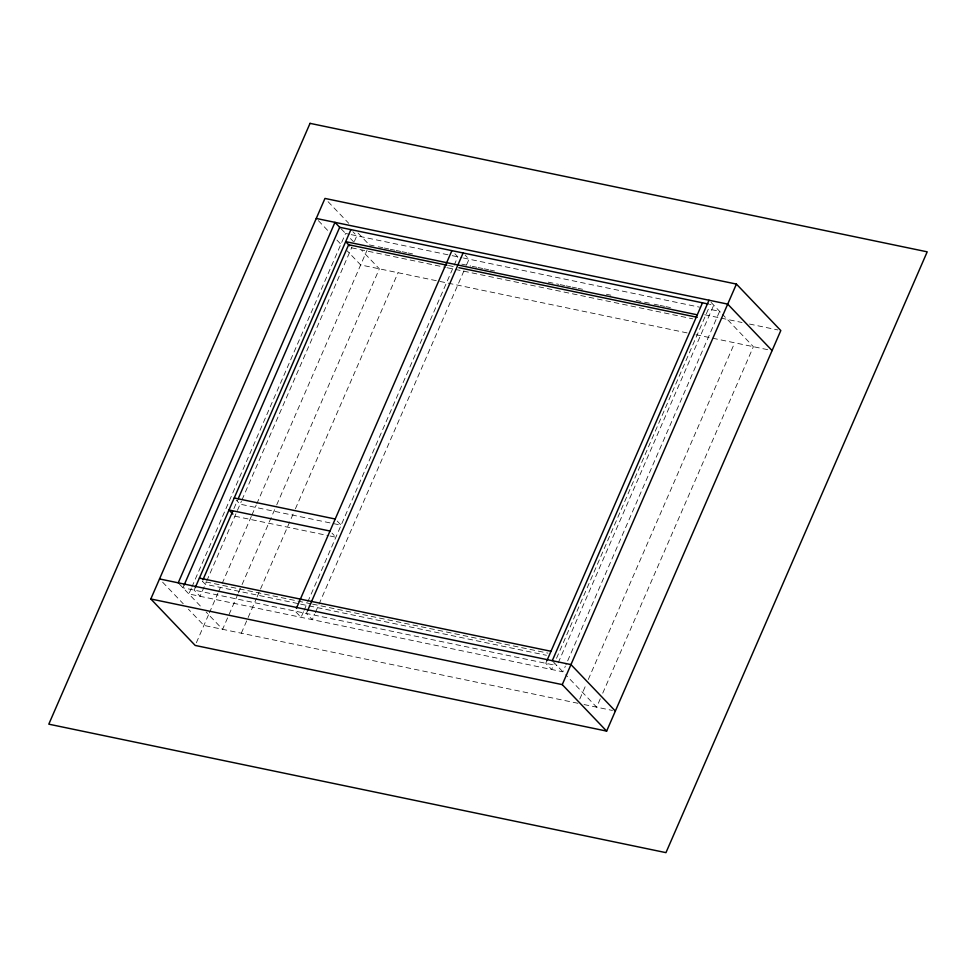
<?xml version="1.0" encoding="UTF-8"?>
<svg xmlns="http://www.w3.org/2000/svg" width="976" height="976" viewBox="0 0 976 976"><rect width="100%" height="100%" fill="white"/><g stroke="black" fill="none" stroke-linecap="round" stroke-linejoin="round"><path stroke-width="0.73" stroke-dasharray="4.88 3.66" d="M184.159 584.978L182.939 587.772L556.979 665.632M191.284 588.369L188.856 593.957L562.896 671.83L565.324 666.23M191.894 586.979L345.589 233.471L349.798 234.35M195.322 587.442L194.163 590.102L200.068 596.299L206.143 582.318M233.911 508.594L237.546 500.212M206.753 580.927L241.389 501.286M241.987 499.883L351.958 246.989M354.386 241.401L356.813 235.814L352.873 231.69M196.359 642.769L208.766 614.233M209.376 612.843L217.88 593.274M218.49 591.883L221.528 584.892M222.138 583.502L251.296 516.438M251.906 515.035L256.151 505.251M256.761 503.86L367.037 250.246M237.802 594.384L222.613 629.313L206.095 612.013M238.4 592.981L241.438 585.99M242.048 584.6L276.074 506.349M276.684 504.958L379.347 268.827L361.803 250.454M241.316 633.204L256.505 598.276M257.103 596.873L294.776 510.241M295.386 508.85L398.049 272.719M303.487 611.732L301.059 617.32L295.155 611.135M304.097 610.329L307.135 603.351M307.745 601.948L453.547 266.619M454.157 265.216L457.805 256.834L454.853 253.748M307.586 610.671L306.379 613.465L312.283 619.65L314.711 614.063M315.321 612.672L318.359 605.681M318.969 604.29L464.161 270.352M466.601 264.764L469.029 259.177L465.088 255.053M546.926 660.63L545.755 663.302L551.672 669.487L554.1 663.9M556.527 658.312L708.405 309.002L719.629 311.344L565.934 664.839M558.199 662.838L713.724 305.159L709.515 304.28M579.768 699.084L585.844 685.115M588.272 679.528L734.684 342.796M600.289 698.792L596.653 707.173L565.677 674.745M602.729 693.204L753.387 346.687L722.423 314.272M351.201 234.643L450.668 255.346M452.169 255.663L462.014 257.713M463.417 258.006L699.475 307.147M369.355 244.903L376.809 246.452M378.298 246.769L382.775 247.697M384.263 248.014L388.741 248.941M390.229 249.246L394.694 250.185M396.195 250.49L400.66 251.418M402.149 251.735L406.626 252.662M408.114 252.979L412.592 253.906M461.782 264.142L470.725 266.009M472.213 266.314L476.691 267.253M478.179 267.558L482.656 268.498M484.145 268.803L488.622 269.73M490.111 270.047L494.576 270.974M548.244 282.149L558.687 284.321M560.175 284.626L564.64 285.565M566.129 285.87L570.606 286.798M572.095 287.115L576.572 288.042M578.06 288.347L582.538 289.286M606.389 294.252L610.854 295.179M636.193 300.462L652.602 303.865M654.091 304.183L658.556 305.11M660.057 305.427L664.522 306.354M666.01 306.659L670.488 307.599M704.77 314.736L719.678 317.834M721.166 318.139L742.041 322.495M749.495 324.044L777.823 329.937M448.448 265.509L454.413 266.753M351.592 247.831L445.446 267.363M446.935 267.68L692.753 318.847M687.116 332.901L360.644 264.935L347.236 250.881M695.961 334.731L767.77 349.689M234.899 516.194L328.473 535.665M329.949 535.97L335.89 537.215L331.95 533.091M311.1 603.827L202.337 581.184L205.302 584.282L299.156 603.815M312.588 604.132L547.975 653.139M300.645 604.132L546.462 655.299M577.951 703.281L203.911 625.421L188.429 609.207M584.051 704.55L612.477 710.467M711.065 302.377L721.398 313.186M328.07 201.678L348.713 223.284M358.009 233.02L368.33 243.829M341.161 228.835L346.321 234.24M350.445 238.559L353.544 241.804M318.335 220.625L330.718 233.593M336.915 240.072L342.076 245.476M553.294 661.777L564.653 673.672M337.184 521.074L341.124 525.198L240.133 504.177L236.192 500.041M179.255 583.916L201.971 607.694M162.626 582.184L183.268 603.802"/><path stroke-width="1.46" d="M150.816 598.971L324.971 198.433L736.416 284.077L780.8 330.559L606.645 731.097L195.2 645.441L150.816 598.971L562.261 684.615L606.645 731.097M178.23 582.831L334.963 222.345L340.124 227.75M184.159 584.978L339.685 227.286L708.112 303.987M195.322 587.442L350.909 229.628M202.947 579.793L232.691 511.387M238.156 498.821L348.639 244.732L446.959 265.204M296.375 608.341L451.9 250.649M307.586 610.671L463.112 252.979M546.926 660.63L702.5 302.816M552.27 660.703L709.003 300.218M562.261 684.615L736.416 284.077M316.261 218.453L727.706 304.109L772.089 350.579M697.279 314.833L345.675 241.645L349.615 245.769M458.879 267.68L697.254 317.31M234.216 497.98L335.207 519.012M329.986 531.029L228.994 509.997L232.935 514.12M199.385 578.097L550.989 651.285M159.527 578.939L570.96 664.595L615.356 711.065M310.039 123.354L48.8 724.168L665.961 852.646L927.2 251.832L310.039 123.354"/></g></svg>
